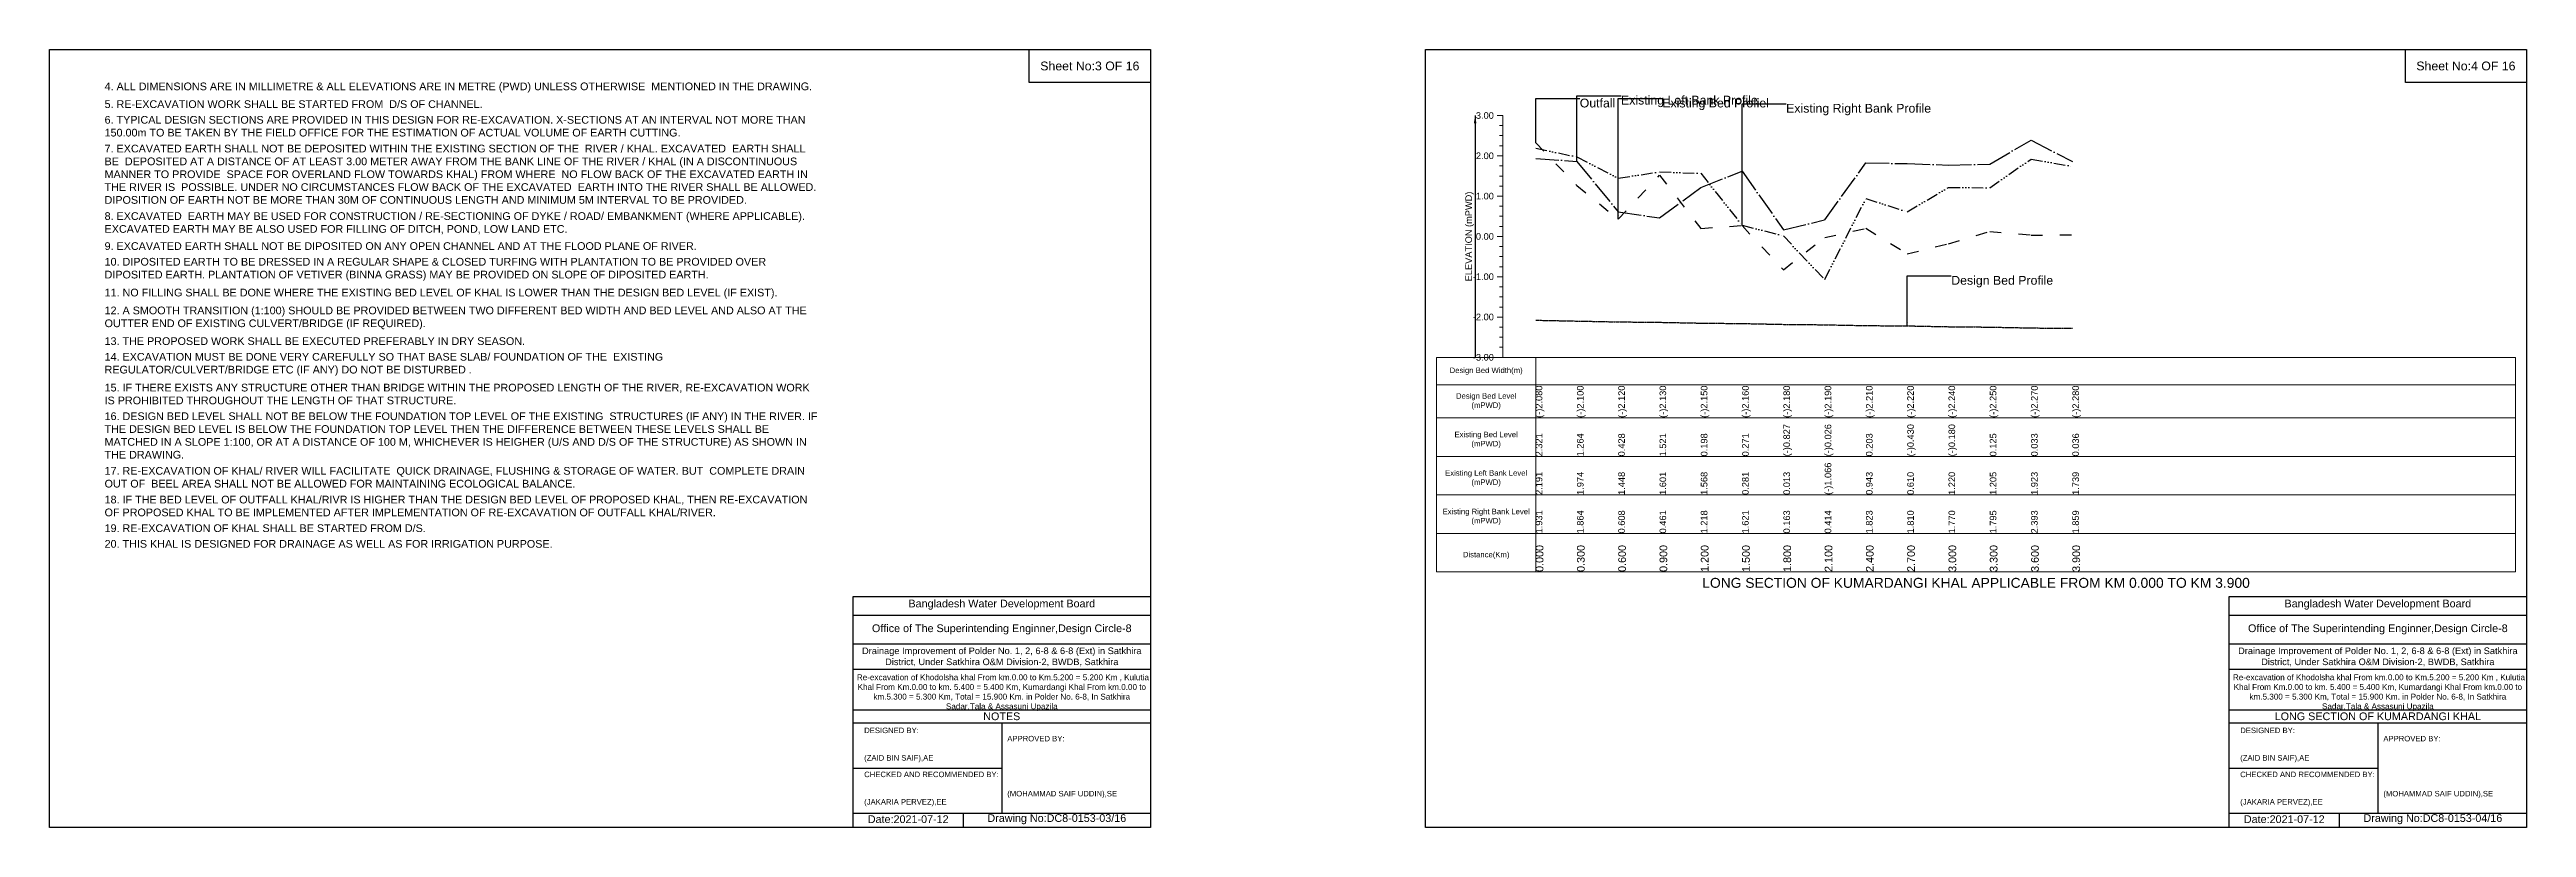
# Model space of a CAD drawing. Header units: inches. Extents: x 91000 to 568000, y -5656 to 0.
# Drawn here: x 430000 to 448000, y -5656 to 0 of the extents above; entities that cross this region are included whole.
import ezdxf

# ---------------------------------------------------------------- set-up
doc = ezdxf.new("R2010")
doc.units = ezdxf.units.IN
doc.header["$LTSCALE"] = 7
doc.header["$MEASUREMENT"] = 0
for name, pattern in [('ACAD_ISO03W100', [30, 12, -18]), ('ACAD_ISO04W100', [30, 24, -3, 0, -3]), ('ACAD_ISO14W100', [24, 12, -3, 0, -3, 0, -3, 0, -3]), ('CENTER', [2, 1.25, -0.25, 0.25, -0.25])]:
    doc.linetypes.add(name, pattern=pattern)
for name, color, linetype, lineweight in [('Design Bed Level Long Section', 7, 'CENTER', 25), ('Existing Bed Level for Long Section', 7, 'ACAD_ISO03W100', 25), ('Existing Left Bank of Long section', 7, 'ACAD_ISO04W100', 25), ('Existing Right Bank of Long Section', 7, 'ACAD_ISO14W100', 25), ('Long Section Border', 7, 'Continuous', 9), ('Long Section Labels', 7, 'Continuous', 9), ('Vscale for Long Section', 7, 'Continuous', 9)]:
    doc.layers.add(name, color=color, linetype=linetype, lineweight=lineweight)
doc.styles.get("Standard").update_dxf_attribs({"font": 'arial.ttf'})
doc.dimstyles.get("Standard").update_dxf_attribs({"dimtxt": 0.18, "dimasz": 0.18, "dimexe": 0.18, "dimexo": 0.0625, "dimgap": 0.09, "dimtad": 0, "dimtih": 1, "dimtoh": 1, "dimdec": 4, "dimzin": 0, "dimdsep": 46, "dimtxsty": 'Standard', "dimcen": 0.09, "dimadec": 0, "dimazin": 0, "dimtfac": 1, "dimtdec": 4, "dimtofl": 0, "dimtmove": 0, "dimatfit": 3, "dimfxl": 1, "dimtolj": 1, "dimtzin": 0, "dimarcsym": 0})

msp = doc.modelspace()

# ---------------------------------------------------------------- linework, layer by layer
for points in [[(430000, 0), (438000, 0), (438000, -5656), (430000, -5656)], [(437120, 0), (438000, 0), (438000, -240), (437120, -240)], [(440000, 0), (448000, 0), (448000, -5656), (440000, -5656)], [(447120, 0), (448000, 0), (448000, -240), (447120, -240)]]:
    msp.add_lwpolyline(points, close=True)
for points in [[(435840, -5656), (435840, -3976), (438000, -3976)], [(435840, -4112), (438000, -4112)], [(445840, -5656), (445840, -3976), (448000, -3976)], [(445840, -4112), (448000, -4112)], [(435840, -4320), (438000, -4320)], [(445840, -4320), (448000, -4320)], [(435840, -4504), (438000, -4504)], [(445840, -4504), (448000, -4504)], [(435840, -4800), (438000, -4800)], [(445840, -4800), (448000, -4800)], [(435840, -4896), (438000, -4896)], [(436920, -4896), (436920, -5552)], [(445840, -4896), (448000, -4896)], [(446920, -4896), (446920, -5552)], [(435840, -5224), (436920, -5224)], [(445840, -5224), (446920, -5224)], [(435840, -5552), (438000, -5552)], [(436640, -5552), (436640, -5656)], [(445840, -5552), (448000, -5552)], [(446640, -5552), (446640, -5656)]]:
    msp.add_lwpolyline(points)
at = {"layer": 'Design Bed Level Long Section'}
msp.add_lwpolyline([(440800, -1968), (441100, -1974), (441400, -1980), (441700, -1983), (442000, -1989), (442300, -1992), (442600, -1998), (442900, -2001), (443200, -2007), (443500, -2009), (443800, -2015), (444100, -2018), (444400, -2024), (444700, -2027)], dxfattribs=at)
at = {"layer": 'Existing Bed Level for Long Section'}
msp.add_lwpolyline([(440800, -679), (441100, -989), (441400, -1234), (441700, -913), (442000, -1301), (442300, -1280), (442600, -1601), (442900, -1367), (443200, -1300), (443500, -1485), (443800, -1412), (444100, -1322), (444400, -1349), (444700, -1348)], dxfattribs=at)
at = {"layer": 'Existing Left Bank of Long section'}
msp.add_lwpolyline([(440800, -793), (441100, -813), (441400, -1181), (441700, -1224), (442000, -1002), (442300, -884), (442600, -1311), (442900, -1238), (443200, -825), (443500, -829), (443800, -840), (444100, -833), (444400, -658), (444700, -814)], dxfattribs=at)
at = {"layer": 'Existing Right Bank of Long Section'}
msp.add_lwpolyline([(440800, -717), (441100, -781), (441400, -935), (441700, -890), (442000, -900), (442300, -1277), (442600, -1355), (442900, -1671), (443200, -1083), (443500, -1180), (443800, -1002), (444100, -1006), (444400, -796), (444700, -849)], dxfattribs=at)
at = {"layer": 'Long Section Border'}
msp.add_lwpolyline([(440080, -2238), (447920, -2238), (447920, -3798), (440080, -3798)], close=True, dxfattribs=at)
for points in [[(440800, -2238), (440800, -3798)], [(440080, -2438), (447920, -2438)], [(440080, -2678), (447920, -2678)], [(440080, -2958), (447920, -2958)], [(440080, -3238), (447920, -3238)], [(440080, -3518), (447920, -3518)]]:
    msp.add_lwpolyline(points, dxfattribs=at)
at = {"layer": 'Vscale for Long Section'}
for points in [[(440560, -480), (440520, -480)], [(440560, -2238), (440560, -1945), (440560, -1652), (440560, -1359), (440560, -1066), (440560, -773), (440560, -480)], [(440560, -553), (440536, -553)], [(440560, -626), (440536, -626)], [(440560, -700), (440536, -700)], [(440560, -773), (440520, -773)], [(440560, -846), (440536, -846)], [(440560, -1066), (440520, -1066)], [(440560, -920), (440536, -920)], [(440560, -993), (440536, -993)], [(440560, -1139), (440536, -1139)], [(440560, -1212), (440536, -1212)], [(440560, -1359), (440520, -1359)], [(440560, -1286), (440536, -1286)], [(440560, -1432), (440536, -1432)], [(440560, -1506), (440536, -1506)], [(440560, -1579), (440536, -1579)], [(440560, -1652), (440520, -1652)], [(440560, -1725), (440536, -1725)], [(440560, -1798), (440536, -1798)], [(440560, -1945), (440520, -1945)], [(440560, -1872), (440536, -1872)], [(440560, -2018), (440536, -2018)], [(440560, -2092), (440536, -2092)], [(440560, -2238), (440520, -2238)], [(440560, -2165), (440536, -2165)]]:
    msp.add_lwpolyline(points, dxfattribs=at)

# ---------------------------------------------------------------- texts
at = {"attachment_point": 5}
for s, insert, char_height in [('Sheet No:3 OF 16', (437560, -120), 64), ('Sheet No:4 OF 16', (447560, -120), 64), ('Bangladesh Water Development Board', (436920, -4036), 56), ('Bangladesh Water Development Board', (446920, -4036), 56), ('Office of The Superintending Enginner,Design Circle-8', (436920, -4216), 56), ('Office of The Superintending Enginner,Design Circle-8', (446920, -4216), 56)]:
    msp.add_mtext(s, dxfattribs=dict(at, insert=insert, char_height=char_height))
for s, insert, char_height, width, attachment_point in [('4. ALL DIMENSIONS ARE IN MILLIMETRE & ALL ELEVATIONS ARE IN METRE (PWD) UNLESS OTHERWISE  MENTIONED IN THE DRAWING.', (430400, -240), 56, 5200, 1), ('5. RE-EXCAVATION WORK SHALL BE STARTED FROM  D/S OF CHANNEL.', (430400, -369), 56, 5200, 1), ('6. TYPICAL DESIGN SECTIONS ARE PROVIDED IN THIS DESIGN FOR RE-EXCAVATION. X-SECTIONS AT AN INTERVAL NOT MORE THAN 150.00m TO BE TAKEN BY THE FIELD OFFICE FOR THE ESTIMATION OF ACTUAL VOLUME OF EARTH CUTTING.', (430400, -483), 56, 5200, 1), ('7. EXCAVATED EARTH SHALL NOT BE DEPOSITED WITHIN THE EXISTING SECTION OF THE  RIVER / KHAL. EXCAVATED  EARTH SHALL BE  DEPOSITED AT A DISTANCE OF AT LEAST 3.00 METER AWAY FROM THE BANK LINE OF THE RIVER / KHAL (IN A DISCONTINUOUS  MANNER TO PROVIDE  SPACE FOR OVERLAND FLOW TOWARDS KHAL) FROM WHERE  NO FLOW BACK OF THE EXCAVATED EARTH IN THE RIVER IS  POSSIBLE. UNDER NO CIRCUMSTANCES FLOW BACK OF THE EXCAVATED  EARTH INTO THE RIVER SHALL BE ALLOWED. DIPOSITION OF EARTH NOT BE MORE THAN 30M OF CONTINUOUS LENGTH AND MINIMUM 5M INTERVAL TO BE PROVIDED.', (430400, -692), 56, 5200, 1), ('8. EXCAVATED  EARTH MAY BE USED FOR CONSTRUCTION / RE-SECTIONING OF DYKE / ROAD/ EMBANKMENT (WHERE APPLICABLE). EXCAVATED EARTH MAY BE ALSO USED FOR FILLING OF DITCH, POND, LOW LAND ETC.', (430400, -1183), 56, 5200, 1), ('9. EXCAVATED EARTH SHALL NOT BE DIPOSITED ON ANY OPEN CHANNEL AND AT THE FLOOD PLANE OF RIVER.', (430400, -1401), 56, 5200, 1), ('10. DIPOSITED EARTH TO BE DRESSED IN A REGULAR SHAPE & CLOSED TURFING WITH PLANTATION TO BE PROVIDED OVER DIPOSITED EARTH. PLANTATION OF VETIVER (BINNA GRASS) MAY BE PROVIDED ON SLOPE OF DIPOSITED EARTH.^J', (430400, -1515), 56, 5200, 1), ('11. NO FILLING SHALL BE DONE WHERE THE EXISTING BED LEVEL OF KHAL IS LOWER THAN THE DESIGN BED LEVEL (IF EXIST).', (430400, -1739), 56, 5200, 1), ('12. A SMOOTH TRANSITION (1:100) SHOULD BE PROVIDED BETWEEN TWO DIFFERENT BED WIDTH AND BED LEVEL AND ALSO AT THE OUTTER END OF EXISTING CULVERT/BRIDGE (IF REQUIRED).', (430400, -1869), 56, 5200, 1), ('13. THE PROPOSED WORK SHALL BE EXECUTED PREFERABLY IN DRY SEASON.', (430400, -2092), 56, 5200, 1), ('14. EXCAVATION MUST BE DONE VERY CAREFULLY SO THAT BASE SLAB/ FOUNDATION OF THE  EXISTING REGULATOR/CULVERT/BRIDGE ETC (IF ANY) DO NOT BE DISTURBED .^J', (430400, -2206), 56, 5200, 1), ('15. IF THERE EXISTS ANY STRUCTURE OTHER THAN BRIDGE WITHIN THE PROPOSED LENGTH OF THE RIVER, RE-EXCAVATION WORK IS PROHIBITED THROUGHOUT THE LENGTH OF THAT STRUCTURE.', (430400, -2430), 56, 5200, 1), ('16. DESIGN BED LEVEL SHALL NOT BE BELOW THE FOUNDATION TOP LEVEL OF THE EXISTING  STRUCTURES (IF ANY) IN THE RIVER. IF THE DESIGN BED LEVEL IS BELOW THE FOUNDATION TOP LEVEL THEN THE DIFFERENCE BETWEEN THESE LEVELS SHALL BE MATCHED IN A SLOPE 1:100, OR AT A DISTANCE OF 100 M, WHICHEVER IS HEIGHER (U/S AND D/S OF THE STRUCTURE) AS SHOWN IN THE DRAWING.', (430400, -2638), 56, 5200, 1), ('17. RE-EXCAVATION OF KHAL/ RIVER WILL FACILITATE  QUICK DRAINAGE, FLUSHING & STORAGE OF WATER. BUT  COMPLETE DRAIN OUT OF  BEEL AREA SHALL NOT BE ALLOWED FOR MAINTAINING ECOLOGICAL BALANCE.', (430400, -3035), 56, 5200, 1), ('18. IF THE BED LEVEL OF OUTFALL KHAL/RIVR IS HIGHER THAN THE DESIGN BED LEVEL OF PROPOSED KHAL, THEN RE-EXCAVATION OF PROPOSED KHAL TO BE IMPLEMENTED AFTER IMPLEMENTATION OF RE-EXCAVATION OF OUTFALL KHAL/RIVER.', (430400, -3244), 56, 5200, 1), ('20. THIS KHAL IS DESIGNED FOR DRAINAGE AS WELL AS FOR IRRIGATION PURPOSE.^J', (430400, -3566), 56, 5200, 1), ('19. RE-EXCAVATION OF KHAL SHALL BE STARTED FROM D/S.', (430400, -3452), 56, 5200, 1), ('Drainage Improvement of Polder No. 1, 2, 6-8 & 6-8 (Ext) in Satkhira District, Under Satkhira O&M Division-2, BWDB, Satkhira', (436920, -4416), 48, 2240, 5), ('Drainage Improvement of Polder No. 1, 2, 6-8 & 6-8 (Ext) in Satkhira District, Under Satkhira O&M Division-2, BWDB, Satkhira', (446920, -4416), 48, 2240, 5), (' Re-excavation of Khodolsha khal From km.0.00 to Km.5.200 = 5.200 Km , Kulutia Khal From Km.0.00 to km. 5.400 = 5.400 Km, Kumardangi Khal From km.0.00 to km.5.300 = 5.300 Km, Total = 15.900 Km. in Polder No. 6-8, In Satkhira Sadar,Tala & Assasuni Upazila', (436920, -4676), 42.152, 2160, 5), (' Re-excavation of Khodolsha khal From km.0.00 to Km.5.200 = 5.200 Km , Kulutia Khal From Km.0.00 to km. 5.400 = 5.400 Km, Kumardangi Khal From km.0.00 to km.5.300 = 5.300 Km, Total = 15.900 Km. in Polder No. 6-8, In Satkhira Sadar,Tala & Assasuni Upazila', (446920, -4676), 42.152, 2160, 5), ('NOTES', (436920, -4848), 56, 2240, 5), ('LONG SECTION OF KUMARDANGI KHAL', (446920, -4848), 56, 2240, 5), ('DESIGNED BY:^J^J^J(ZAID BIN SAIF),AE', (435920, -5056), 40, 1120, 4), ('APPROVED BY:^J^J^J^J^J^J(MOHAMMAD SAIF UDDIN),SE', (436960, -5216), 40, 1120, 4), ('DESIGNED BY:^J^J^J(ZAID BIN SAIF),AE', (445920, -5056), 40, 1120, 4), ('APPROVED BY:^J^J^J^J^J^J(MOHAMMAD SAIF UDDIN),SE', (446960, -5216), 40, 1120, 4), ('CHECKED AND RECOMMENDED BY:^J^J^J(JAKARIA PERVEZ),EE', (435920, -5376), 40, 1120, 4), ('CHECKED AND RECOMMENDED BY:^J^J^J(JAKARIA PERVEZ),EE', (445920, -5376), 40, 1120, 4), ('Date:2021-07-12', (436240, -5596), 56, 1120, 5), ('Drawing No:DC8-0153-03/16', (437320, -5596), 56, 1760, 5), ('Date:2021-07-12', (446240, -5596), 56, 1120, 5), ('Drawing No:DC8-0153-04/16', (447320, -5596), 56, 1760, 5)]:
    msp.add_mtext(s, dxfattribs=dict(insert=insert, char_height=char_height, width=width, attachment_point=attachment_point))
at = {"layer": 'Long Section Border', "attachment_point": 5}
for s, insert, char_height in [('Design Bed Width(m)', (440440, -2338), 40), ('Design Bed Level^J(mPWD)', (440440, -2558), 40), ('Existing Bed Level^J(mPWD)', (440440, -2838), 40), ('Existing Left Bank Level^J(mPWD)', (440440, -3118), 40), ('Existing Right Bank Level^J(mPWD)', (440440, -3398), 40), ('Distance(Km)', (440440, -3678), 40), ('LONG SECTION OF KUMARDANGI KHAL APPLICABLE FROM KM 0.000 TO KM 3.900', (444000, -3878), 72)]:
    msp.add_mtext(s, dxfattribs=dict(at, insert=insert, char_height=char_height))
at = {"layer": 'Long Section Labels', "char_height": 64, "attachment_point": 1}
for s, insert in [('Outfall', (441120, -357)), ('Existing Left Bank Profile', (441420, -336)), ('Existing Bed Profiel', (441720, -357)), ('Existing Right Bank Profile', (442620, -395)), ('Design Bed Profile', (443820, -1646))]:
    msp.add_mtext(s, dxfattribs=dict(at, insert=insert))
at = {"layer": 'Vscale for Long Section', "char_height": 48, "attachment_point": 6}
for s, insert in [('3.00', (440496, -480)), ('2.00', (440496, -773)), ('1.00', (440496, -1066)), ('0.00', (440496, -1359)), ('-1.00', (440496, -1652)), ('-2.00', (440496, -1945)), ('-3.00', (440496, -2238))]:
    msp.add_mtext(s, dxfattribs=dict(at, insert=insert))
at = {"layer": 'Vscale for Long Section', "rotation": 90}
for s, insert, char_height, attachment_point in [('ELEVATION (mPWD)', (440320, -1359), 48, 5), ('(-)2.080', (440800, -2678), 48, 1), ('(-)2.100', (441100, -2678), 48, 1), ('(-)2.120', (441400, -2678), 48, 1), ('(-)2.130', (441700, -2678), 48, 1), ('(-)2.150', (442000, -2678), 48, 1), ('(-)2.160', (442300, -2678), 48, 1), ('(-)2.180', (442600, -2678), 48, 1), ('(-)2.190', (442900, -2678), 48, 1), ('(-)2.210', (443200, -2678), 48, 1), ('(-)2.220', (443500, -2678), 48, 1), ('(-)2.240', (443800, -2678), 48, 1), ('(-)2.250', (444100, -2678), 48, 1), ('(-)2.270', (444400, -2678), 48, 1), ('(-)2.280', (444700, -2678), 48, 1), ('2.321', (440800, -2958), 48, 1), ('1.264', (441100, -2958), 48, 1), ('0.428', (441400, -2958), 48, 1), ('1.521', (441700, -2958), 48, 1), ('0.198', (442000, -2958), 48, 1), ('0.271', (442300, -2958), 48, 1), ('(-)0.827', (442600, -2958), 48, 1), ('(-)0.026', (442900, -2958), 48, 1), ('0.203', (443200, -2958), 48, 1), ('(-)0.430', (443500, -2958), 48, 1), ('(-)0.180', (443800, -2958), 48, 1), ('0.125', (444100, -2958), 48, 1), ('0.033', (444400, -2958), 48, 1), ('0.036', (444700, -2958), 48, 1), ('(-)1.066', (442900, -3238), 48, 1), ('2.191', (440800, -3238), 48, 1), ('1.974', (441100, -3238), 48, 1), ('1.448', (441400, -3238), 48, 1), ('1.601', (441700, -3238), 48, 1), ('1.568', (442000, -3238), 48, 1), ('0.281', (442300, -3238), 48, 1), ('0.013', (442600, -3238), 48, 1), ('0.943', (443200, -3238), 48, 1), ('0.610', (443500, -3238), 48, 1), ('1.220', (443800, -3238), 48, 1), ('1.205', (444100, -3238), 48, 1), ('1.923', (444400, -3238), 48, 1), ('1.739', (444700, -3238), 48, 1), ('1.931', (440800, -3518), 48, 1), ('1.864', (441100, -3518), 48, 1), ('0.608', (441400, -3518), 48, 1), ('0.461', (441700, -3518), 48, 1), ('1.218', (442000, -3518), 48, 1), ('1.621', (442300, -3518), 48, 1), ('0.163', (442600, -3518), 48, 1), ('0.414', (442900, -3518), 48, 1), ('1.823', (443200, -3518), 48, 1), ('1.810', (443500, -3518), 48, 1), ('1.770', (443800, -3518), 48, 1), ('1.795', (444100, -3518), 48, 1), ('2.393', (444400, -3518), 48, 1), ('1.859', (444700, -3518), 48, 1), ('0.000', (440800, -3798), 56, 1), ('0.300', (441100, -3798), 56, 1), ('0.600', (441400, -3798), 56, 1), ('0.900', (441700, -3798), 56, 1), ('1.200', (442000, -3798), 56, 1), ('1.500', (442300, -3798), 56, 1), ('1.800', (442600, -3798), 56, 1), ('2.100', (442900, -3798), 56, 1), ('2.400', (443200, -3798), 56, 1), ('2.700', (443500, -3798), 56, 1), ('3.000', (443800, -3798), 56, 1), ('3.300', (444100, -3798), 56, 1), ('3.600', (444400, -3798), 56, 1), ('3.900', (444700, -3798), 56, 1)]:
    msp.add_mtext(s, dxfattribs=dict(at, insert=insert, char_height=char_height, attachment_point=attachment_point))

# ---------------------------------------------------------------- leaders
at = {"layer": 'Long Section Labels', "annotation_type": 0, "has_hookline": 1, "hookline_direction": 0}
for points, text_width in [([(440800, -679), (440800, -357), (441120, -357)], 248), ([(441100, -813), (441100, -336), (441420, -336)], 983), ([(441400, -1234), (441400, -357), (441720, -357)], 762), ([(442300, -1277), (442300, -395), (442620, -395)], 1043), ([(443500, -2009), (443500, -1646), (443820, -1646)], 730)]:
    msp.add_leader(points, dimstyle='Standard', override={"dimasz": 28.8}, dxfattribs=dict(at, text_width=text_width))
at = {"layer": 'Vscale for Long Section'}
msp.add_leader([(440360, -480), (440360, -2238)], dimstyle='Standard', override={"dimasz": 57.6}, dxfattribs=at)

doc.saveas('drawing.dxf')
